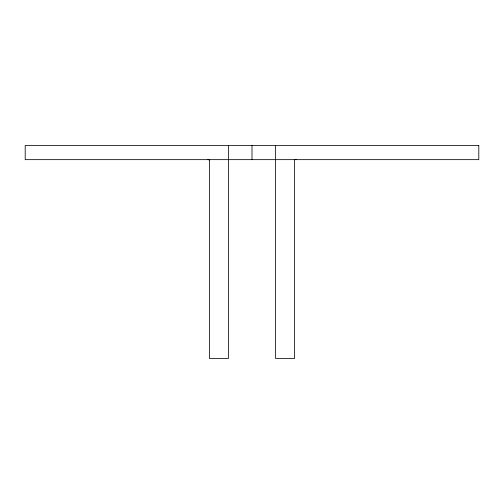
<?xml version="1.0" encoding="UTF-8"?>
<svg xmlns="http://www.w3.org/2000/svg" width="504" height="504" viewBox="0 0 504 504"><rect width="100%" height="100%" fill="white"/><g stroke="black" fill="none" stroke-linecap="round" stroke-linejoin="round"><path stroke-width="0.76" d="M209.475 159.863L207.755 159.648M296.245 159.648L294.525 159.655L294.525 358.527L275.625 358.527L275.625 145.473M252 145.473L252 159.648M228.375 145.473L228.375 358.527L209.475 358.527L209.475 159.648M478.8 145.473L25.2 145.473L25.2 159.648L478.8 159.648L478.8 145.473"/></g></svg>
